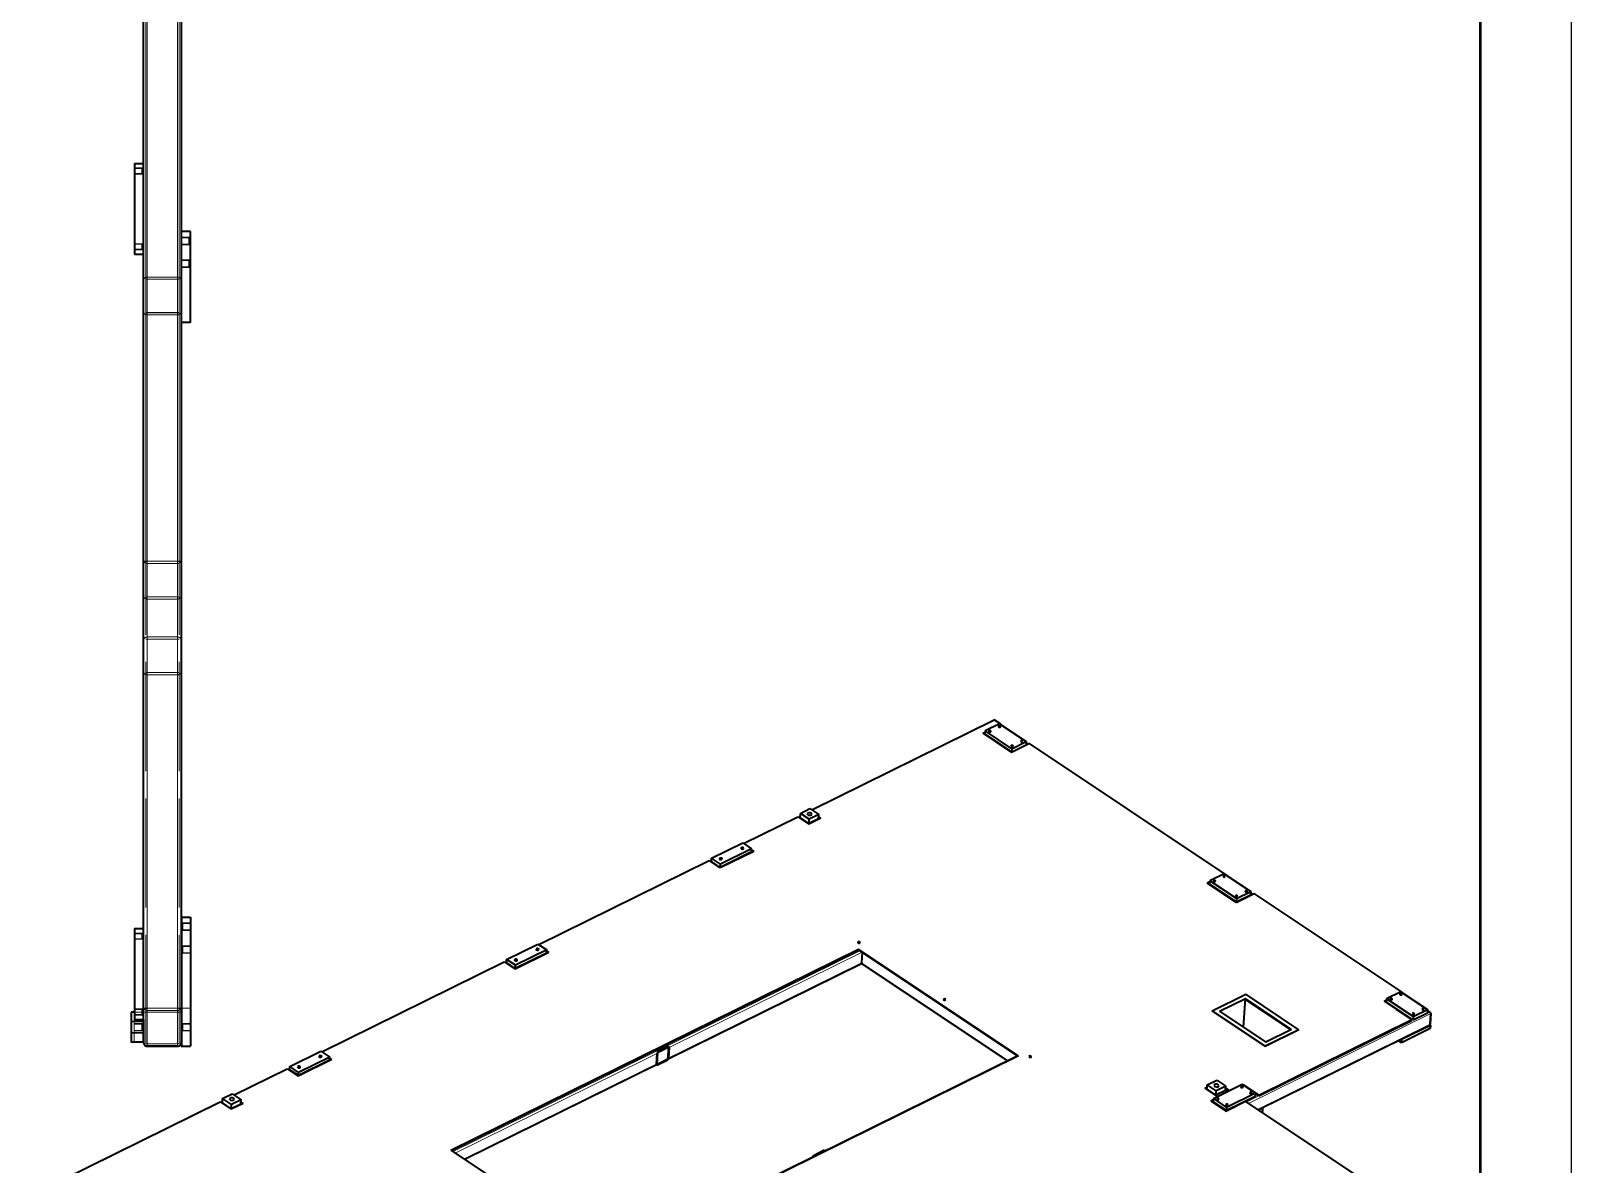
# Model space of a CAD drawing. Header units: millimetres. Extents: x -73083 to 81340, y -6859 to 6812.
# Drawn here: x -41332 to -39299, y -5448 to -3952 of the extents above; entities that cross this region are included whole.
import ezdxf

# ---------------------------------------------------------------- set-up
doc = ezdxf.new("R2010")
doc.units = ezdxf.units.MM
doc.linetypes.add('AM_ISO02W050', pattern=[7.5, 6, -1.5])
doc.linetypes.add('DASHED', pattern=[15, 12, -3])
doc.layers.add('A3', color=7, linetype='Continuous', plot=False)
doc.layers.add('AM_HID', color=1, linetype='AM_ISO02W050', lineweight=25)
doc.layers.add('AM_VIS', color=7, linetype='Continuous', lineweight=50)
doc.layers.add('word_dim', color=253, linetype='Continuous')

# ---------------------------------------------------------------- blocks, each defined once
blk = doc.blocks.new('A$C4DB71547')
at = {"color": 7, "lineweight": 35}
for p, q in [((667.1, -457.8), (989.8, -271.5)), ((1000.4, -278.1), (974.9, -292.8)), ((1002.5, -278.8), (989.8, -271.5)), ((1000.4, -278.1), (1051.3, -307.5)), ((970.7, -297.2), (1025.8, -329.1)), ((1025.8, -322.2), (974.9, -292.8)), ((1025.8, -328.1), (974.9, -298.7)), ((1025.8, -322.2), (1051.3, -307.5)), ((1057.7, -310.7), (1025.8, -329.1)), ((1431, -526.2), (1057.7, -310.7)), ((546.6, -527.3), (642.5, -472)), ((642.5, -472), (663.7, -484.2)), ((646.8, -465.6), (663.7, -455.8)), ((663.7, -475.4), (646.8, -465.6)), ((663.7, -483.2), (646.8, -473.4)), ((663.7, -455.8), (680.7, -465.6)), ((680.7, -465.6), (663.7, -475.4)), ((684.9, -472), (663.7, -484.2)), ((680.7, -473.4), (663.7, -483.2)), ((663.7, -483.3), (680.7, -473.5)), ((489.8, -558.2), (544.9, -526.4)), ((561.9, -536.2), (506.7, -568)), ((544.9, -526.4), (561.9, -536.2)), ((1428.9, -525.5), (1403.4, -540.2)), ((1428.9, -525.5), (1479.8, -554.9)), ((183.9, -736.8), (485.5, -562.6)), ((506.7, -574.9), (485.5, -562.6)), ((506.7, -568), (489.8, -558.2)), ((506.7, -573.9), (489.8, -564.1)), ((566.1, -540.6), (506.7, -574.9)), ((561.9, -542), (506.7, -573.9)), ((525.8, -562.9), (542.8, -553.1)), ((1454.3, -576.5), (1399.2, -544.6)), ((1454.3, -569.6), (1403.4, -540.2)), ((1454.3, -575.5), (1403.4, -546.1)), ((1454.3, -569.6), (1479.8, -554.9)), ((1454.3, -576.5), (1486.2, -558.1)), ((1454.3, -575.5), (1479.8, -560.8)), ((1768.3, -721), (1486.2, -558.1)), ((48, -1123.2), (769.2, -706.8)), ((49.3, -1124), (769.2, -708.3)), ((434.4, -930.2), (775.5, -733.3)), ((1074.7, -883.2), (769.2, -706.8)), ((1073.4, -883.9), (769.2, -708.3)), ((776, -732.8), (1054.4, -893.5)), ((776.1, -712.3), (776.1, -731.9)), ((1766.2, -720.2), (1740.7, -734.9)), ((1766.2, -720.2), (1817.1, -749.6)), ((127, -767.6), (182.2, -735.8)), ((199.2, -745.6), (144, -777.4)), ((203.4, -750), (144, -784.3)), ((199.2, -751.5), (144, -783.3)), ((182.2, -735.8), (199.2, -745.6)), ((1423.2, -777.7), (1482.6, -743.4)), ((1436.7, -777.7), (1482.6, -751.2)), ((1570.4, -802.4), (1482.1, -751.5)), ((1584, -801.9), (1482.6, -743.4)), ((1482.6, -804.1), (1482.6, -751.2)), ((1570.8, -802.2), (1482.6, -751.2)), ((1569.1, -803.2), (1482.6, -753.2)), ((1736.5, -739.4), (1759.8, -752.8)), ((1791.6, -764.3), (1740.7, -734.9)), ((1791.6, -770.2), (1740.7, -740.8)), ((1759.8, -752.8), (1789.5, -770)), ((1791.6, -764.3), (1817.1, -749.6)), ((1791.6, -770.2), (1817.1, -755.5)), ((1823.4, -776.3), (1823.4, -756.7)), ((1823.4, -756.7), (1823.4, -776.3)), ((-200.1, -958.5), (122.8, -772.1)), ((122.8, -772.1), (144, -784.3)), ((144, -777.4), (127, -767.6)), ((144, -783.3), (127, -773.5)), ((1423.2, -777.7), (1524.6, -836.2)), ((1423.2, -778.2), (1524.6, -836.7)), ((1436.7, -777.7), (1525, -828.6)), ((1518.6, -926.4), (1789.5, -770)), ((1518.6, -927.8), (1789.5, -771.4)), ((1518.6, -953.3), (1822.2, -778.1)), ((1824.1, -778.4), (1773.2, -807.8)), ((1824.1, -784.3), (1773.2, -813.7)), ((1584, -801.9), (1524.6, -836.2)), ((1584, -802.4), (1524.6, -836.7)), ((1570.8, -802.2), (1525, -828.6)), ((352.3, -1298.9), (1072.3, -883.2)), ((1074.7, -883.2), (353.5, -1299.6)), ((413.4, -941.3), (413.4, -921.7)), ((433.3, -909.2), (414.7, -920)), ((414.7, -941.6), (414.7, -920)), ((414.7, -941.6), (433.3, -930.8)), ((415.5, -918), (432.5, -908.2)), ((433.3, -909.2), (433.3, -930.8)), ((434.6, -909.5), (434.6, -929.1)), ((1418.9, -920.2), (1442.7, -934)), ((1423.2, -913.9), (1440.1, -904.1)), ((1440.1, -923.7), (1423.2, -913.9)), ((1440.1, -931.5), (1423.2, -921.7)), ((1435.9, -937.9), (1486.8, -908.5)), ((1440.1, -904.1), (1457.1, -913.9)), ((1457.1, -913.9), (1440.1, -923.7)), ((1457.1, -921.7), (1440.1, -931.5)), ((1512.2, -923.2), (1461.3, -952.6)), ((1512.2, -929.1), (1461.3, -958.5)), ((1512.2, -923.2), (1486.8, -908.5)), ((1518.6, -926.4), (1488.9, -909.2)), ((-256.9, -989.3), (-201.8, -957.5)), ((-201.8, -957.5), (-184.8, -967.3)), ((74, -1138.3), (413.4, -942.3)), ((415.5, -942.5), (432.5, -932.7)), ((1431.6, -942.3), (1461.3, -959.4)), ((1435.9, -937.9), (1461.3, -952.6)), ((1435.9, -943.8), (1461.3, -958.5)), ((1495.3, -939.8), (1461.3, -959.4)), ((1495.3, -939.8), (1763, -1094.4)), ((-184.8, -967.3), (-240, -999.1)), ((-180.6, -971.7), (-240, -1006)), ((-184.8, -973.1), (-240, -1005)), ((-203.9, -984.2), (-220.9, -994)), ((-355.3, -1048.1), (-261.2, -993.7)), ((-261.2, -993.7), (-240, -1006)), ((-240, -999.1), (-256.9, -989.3)), ((-240, -1005), (-256.9, -995.2)), ((-706, -1250.6), (-380, -1062.3)), ((-380, -1062.3), (-358.8, -1074.6)), ((-375.7, -1055.9), (-358.8, -1046.1)), ((-358.8, -1065.7), (-375.7, -1055.9)), ((-358.8, -1073.6), (-375.7, -1063.8)), ((-358.8, -1046.1), (-341.8, -1055.9)), ((-341.8, -1055.9), (-358.8, -1065.7)), ((-337.5, -1062.3), (-358.8, -1074.6)), ((-341.8, -1063.8), (-358.8, -1073.6)), ((-341.8, -1063.8), (-358.8, -1073.6)), ((729.5, -1079.7), (712.5, -1089.5)), ((48, -1123.2), (353.5, -1299.6))]:
    blk.add_line(p, q, dxfattribs=at)
at = {"color": 7, "lineweight": 35, "ltscale": 0.020807}
for p, q in [((1002.1, -279.1), (1002.5, -278.8)), ((1002.5, -278.8), (1002.5, -279.3))]:
    blk.add_line(p, q, dxfattribs=at)
at = {"color": 7, "lineweight": 35, "ltscale": 0.203547}
blk.add_line((970.7, -297.2), (974.9, -294.8), dxfattribs=at)
at = {"color": 7, "lineweight": 35, "ltscale": 0.142311}
blk.add_line((972, -298), (974.9, -296.2), dxfattribs=at)
at = {"color": 7, "lineweight": 35, "ltscale": 0.244946}
for p, q in [((974.9, -292.8), (974.9, -298.7)), ((1051.3, -307.5), (1051.3, -313.4)), ((561.9, -542), (561.9, -536.2)), ((489.8, -564.1), (489.8, -558.2)), ((1403.4, -540.2), (1403.4, -546.1)), ((1479.8, -554.9), (1479.8, -560.8)), ((1454.3, -569.6), (1454.3, -575.5)), ((1740.7, -734.9), (1740.7, -740.8)), ((127, -773.5), (127, -767.6)), ((144, -783.3), (144, -777.4)), ((1791.6, -764.3), (1791.6, -770.2)), ((1512.2, -923.2), (1512.2, -929.1)), ((1435.9, -937.9), (1435.9, -943.8)), ((1527.1, -949.9), (1527.1, -955.8)), ((-184.8, -973.1), (-184.8, -967.3)), ((-240, -1005), (-240, -999.1))]:
    blk.add_line(p, q, dxfattribs=at)
at = {"color": 7, "lineweight": 13, "ltscale": 0.040429}
blk.add_line((982.6, -304.1), (983.4, -303.6), dxfattribs=at)
at = {"color": 7, "lineweight": 35, "ltscale": 0.04043}
for p, q in [((989.8, -307.3), (989.8, -308.2)), ((989.8, -308.2), (989.8, -307.3))]:
    blk.add_line(p, q, dxfattribs=at)
at = {"color": 7, "lineweight": 35, "ltscale": 0.185565}
blk.add_line((1055.1, -312.1), (1051.3, -309.9), dxfattribs=at)
at = {"color": 7, "lineweight": 35, "ltscale": 0.244952}
for p, q in [((1025.8, -322.2), (1025.8, -328.1)), ((506.7, -573.9), (506.7, -568)), ((199.2, -751.5), (199.2, -745.6)), ((1817.1, -749.6), (1817.1, -755.5)), ((1824.1, -778.4), (1824.1, -784.3)), ((1773.2, -807.8), (1773.2, -813.7)), ((1461.3, -952.6), (1461.3, -958.5)), ((-256.9, -995.2), (-256.9, -989.3))]:
    blk.add_line(p, q, dxfattribs=at)
at = {"color": 7, "lineweight": 13, "ltscale": 0.041004}
blk.add_line((1033, -324.9), (1032.2, -324.4), dxfattribs=at)
at = {"color": 7, "lineweight": 13, "ltscale": 0.143293}
blk.add_line((1054.3, -312.7), (1051.3, -310.9), dxfattribs=at)
at = {"color": 7, "lineweight": 35, "ltscale": 0.083353}
blk.add_line((645, -473.4), (646.8, -472.4), dxfattribs=at)
at = {"color": 7, "lineweight": 13, "ltscale": 0.04121}
blk.add_line((645.9, -473.9), (646.8, -473.5), dxfattribs=at)
at = {"color": 7, "lineweight": 35, "ltscale": 0.326599}
for p, q in [((646.8, -473.4), (646.8, -465.6)), ((663.7, -483.2), (663.7, -475.4)), ((680.7, -473.4), (680.7, -465.6)), ((1423.2, -921.7), (1423.2, -913.9)), ((1440.1, -931.5), (1440.1, -923.7)), ((1457.1, -921.7), (1457.1, -913.9)), ((-375.7, -1063.8), (-375.7, -1055.9)), ((-358.8, -1073.6), (-358.8, -1065.7)), ((-341.8, -1063.8), (-341.8, -1055.9))]:
    blk.add_line(p, q, dxfattribs=at)
at = {"color": 7, "lineweight": 13}
for p, q in [((662.9, -483.7), (682.8, -472.2)), ((505.9, -574.4), (564, -540.8)), ((51.9, -1125.5), (771.9, -709.8)), ((56.2, -1128), (776.1, -712.3)), ((73.1, -1137.8), (776.1, -731.9)), ((776.2, -731.9), (1055.3, -893)), ((143.2, -783.8), (201.3, -750.2)), ((1500.8, -943), (1823.4, -756.7)), ((1789.5, -771.4), (1819.2, -754.3)), ((1517.8, -952.8), (1823.4, -776.3)), ((353.2, -1299.4), (1073.1, -883.7)), ((1421, -920.5), (1443.5, -933.5)), ((1496.6, -940.6), (1518.6, -927.8)), ((-240.8, -1005.5), (-182.7, -971.9)), ((-359.6, -1074.1), (-339.7, -1062.6))]:
    blk.add_line(p, q, dxfattribs=at)
at = {"color": 7, "lineweight": 35, "ltscale": 0.204132}
for p, q in [((684.9, -472), (680.7, -469.5)), ((203.4, -750), (199.2, -747.6))]:
    blk.add_line(p, q, dxfattribs=at)
at = {"color": 7, "lineweight": 35, "ltscale": 0.142893}
blk.add_line((683.7, -472.7), (680.7, -471), dxfattribs=at)
at = {"color": 7, "lineweight": 13, "ltscale": 0.041103}
for p, q in [((680.7, -473.5), (681.5, -473.9)), ((663.7, -483.3), (664.6, -483.7))]:
    blk.add_line(p, q, dxfattribs=at)
at = {"color": 7, "lineweight": 35, "ltscale": 0.020612}
for q in [(1430.6, -526.5), (1431, -526.7)]:
    blk.add_line((1431, -526.2), q, dxfattribs=at)
at = {"color": 7, "lineweight": 35, "ltscale": 0.083375}
blk.add_line((488, -564.1), (489.8, -563.1), dxfattribs=at)
at = {"color": 7, "lineweight": 13, "ltscale": 0.041244}
for p, q in [((488.9, -564.6), (489.8, -564.1)), ((126.2, -774), (127, -773.5)), ((-257.8, -995.7), (-256.9, -995.2))]:
    blk.add_line(p, q, dxfattribs=at)
at = {"color": 7, "lineweight": 13, "ltscale": 0.041169}
blk.add_line((525.8, -562.9), (526.7, -563.4), dxfattribs=at)
at = {"color": 7, "lineweight": 13, "ltscale": 0.041171}
blk.add_line((542.8, -553.1), (543.7, -553.6), dxfattribs=at)
at = {"color": 7, "lineweight": 35, "ltscale": 0.204131}
blk.add_line((561.9, -538.1), (566.1, -540.6), dxfattribs=at)
at = {"color": 7, "lineweight": 35, "ltscale": 0.142902}
blk.add_line((561.9, -539.6), (564.9, -541.3), dxfattribs=at)
at = {"color": 7, "lineweight": 35, "ltscale": 0.203714}
blk.add_line((1403.4, -542.2), (1399.2, -544.6), dxfattribs=at)
at = {"color": 7, "lineweight": 35, "ltscale": 0.142475}
blk.add_line((1403.4, -543.6), (1400.5, -545.4), dxfattribs=at)
at = {"color": 7, "lineweight": 35, "ltscale": 0.185483}
blk.add_line((1483.6, -559.5), (1479.8, -557.3), dxfattribs=at)
at = {"color": 7, "lineweight": 13, "ltscale": 0.143211}
blk.add_line((1482.8, -560), (1479.8, -558.3), dxfattribs=at)
at = {"color": 7, "lineweight": 13, "ltscale": 0.041039}
blk.add_line((1461.6, -572.3), (1460.7, -571.8), dxfattribs=at)
at = {"color": 7, "lineweight": 13, "ltscale": 0.041042}
blk.add_line((1465.8, -569.8), (1464.9, -569.4), dxfattribs=at)
at = {"color": 7, "lineweight": 35, "ltscale": 0.061237}
for p, q in [((769.2, -706.8), (769.2, -708.3)), ((1789.5, -771.4), (1789.5, -770)), ((1518.6, -926.4), (1518.6, -927.8))]:
    blk.add_line(p, q, dxfattribs=at)
at = {"color": 7, "lineweight": 35, "ltscale": 0.020446}
blk.add_line((1767.9, -721.2), (1768.3, -721), dxfattribs=at)
at = {"color": 7, "lineweight": 35, "ltscale": 0.020447}
blk.add_line((1768.3, -721), (1768.3, -721.5), dxfattribs=at)
at = {"color": 7, "lineweight": 35, "ltscale": 0.142899}
for p, q in [((202.1, -750.7), (199.2, -749)), ((-181.8, -972.4), (-184.8, -970.7))]:
    blk.add_line(p, q, dxfattribs=at)
at = {"color": 7, "lineweight": 35, "ltscale": 0.203799}
blk.add_line((1736.5, -739.4), (1740.7, -736.9), dxfattribs=at)
at = {"color": 7, "lineweight": 35, "ltscale": 0.142563}
blk.add_line((1737.8, -740.1), (1740.7, -738.4), dxfattribs=at)
at = {"color": 7, "lineweight": 35, "ltscale": 0.040815}
blk.add_line((1772.9, -760.4), (1773.8, -759.9), dxfattribs=at)
at = {"color": 7, "lineweight": 13, "ltscale": 0.04082}
for p, q in [((1773.8, -760.9), (1774.7, -760.4)), ((1445.6, -950.4), (1446.5, -949.9))]:
    blk.add_line(p, q, dxfattribs=at)
at = {"color": 7, "lineweight": 35, "ltscale": 0.246388}
blk.add_line((1822.2, -755), (1817.1, -752), dxfattribs=at)
at = {"color": 7, "lineweight": 13, "ltscale": 0.102051}
blk.add_line((1819.2, -754.3), (1817.1, -753.1), dxfattribs=at)
at = {"color": 7, "lineweight": 35, "ltscale": 0.088379}
blk.add_line((1817.1, -754.3), (1819.2, -754.3), dxfattribs=at)
at = {"color": 7, "lineweight": 35, "ltscale": 0.088336}
blk.add_line((1817.1, -754.3), (1819.2, -754.3), dxfattribs=at)
at = {"color": 7, "lineweight": 35, "ltscale": 0.083279}
blk.add_line((125.3, -773.5), (127, -772.5), dxfattribs=at)
at = {"color": 7, "lineweight": 35, "ltscale": 0.020416}
for p, q in [((1423.2, -777.7), (1423.2, -778.2)), ((1524.6, -836.2), (1524.6, -836.7))]:
    blk.add_line(p, q, dxfattribs=at)
at = {"color": 7, "lineweight": 35, "ltscale": 0.063612}
blk.add_line((1822.8, -777.7), (1824.1, -778.4), dxfattribs=at)
at = {"color": 7, "lineweight": 35, "ltscale": 0.02041}
blk.add_line((1584, -801.9), (1584, -802.4), dxfattribs=at)
at = {"color": 7, "lineweight": 35, "ltscale": 0.305166}
blk.add_line((1773.2, -813.7), (1766.8, -810), dxfattribs=at)
at = {"color": 7, "lineweight": 35, "ltscale": 0.060213}
blk.add_line((1773.2, -807.8), (1771.9, -807.1), dxfattribs=at)
at = {"color": 7, "lineweight": 13, "ltscale": 0.230088}
blk.add_line((410.7, -915.3), (415.5, -918), dxfattribs=at)
at = {"color": 7, "lineweight": 13, "ltscale": 0.230084}
blk.add_line((427.7, -905.5), (432.5, -908.2), dxfattribs=at)
at = {"color": 7, "lineweight": 35, "ltscale": 0.203856}
blk.add_line((1418.9, -920.2), (1423.2, -917.8), dxfattribs=at)
at = {"color": 7, "lineweight": 35, "ltscale": 0.142617}
blk.add_line((1420.2, -921), (1423.2, -919.3), dxfattribs=at)
at = {"color": 7, "lineweight": 35, "ltscale": 0.326604}
blk.add_line((1463.9, -921.7), (1457.1, -917.8), dxfattribs=at)
at = {"color": 7, "lineweight": 35, "ltscale": 0.265368}
blk.add_line((1462.6, -922.4), (1457.1, -919.3), dxfattribs=at)
at = {"color": 7, "lineweight": 35, "ltscale": 0.205429}
blk.add_line((1457.1, -920.7), (1461.4, -923.2), dxfattribs=at)
at = {"color": 7, "lineweight": 13, "ltscale": 0.163695}
blk.add_line((1457.1, -921.7), (1460.5, -923.7), dxfattribs=at)
at = {"color": 7, "lineweight": 35, "ltscale": 0.020424}
blk.add_line((1488.5, -909.5), (1488.9, -909.2), dxfattribs=at)
at = {"color": 7, "lineweight": 35, "ltscale": 0.020422}
blk.add_line((1488.9, -909.2), (1488.9, -909.7), dxfattribs=at)
at = {"color": 7, "lineweight": 35, "ltscale": 0.306457}
blk.add_line((1518.6, -927.8), (1512.2, -924.2), dxfattribs=at)
at = {"color": 7, "lineweight": 35, "ltscale": 0.029939}
blk.add_line((413.4, -942.3), (414, -942.7), dxfattribs=at)
at = {"color": 7, "lineweight": 35, "ltscale": 0.203859}
blk.add_line((1431.6, -942.3), (1435.9, -939.8), dxfattribs=at)
at = {"color": 7, "lineweight": 35, "ltscale": 0.14262}
blk.add_line((1432.9, -943), (1435.9, -941.3), dxfattribs=at)
at = {"color": 7, "lineweight": 35, "ltscale": 0.04082}
blk.add_line((1444.8, -949.9), (1445.6, -949.4), dxfattribs=at)
at = {"color": 7, "lineweight": 35, "ltscale": 0.041083}
blk.add_line((1471.9, -952.3), (1472.8, -952.8), dxfattribs=at)
at = {"color": 7, "lineweight": 13, "ltscale": 0.041083}
blk.add_line((1474.1, -951.1), (1474.9, -951.6), dxfattribs=at)
at = {"color": 7, "lineweight": 13, "ltscale": 0.041088}
for p, q in [((1491, -941.3), (1491.9, -941.8)), ((-341.8, -1063.8), (-340.9, -1064.3))]:
    blk.add_line(p, q, dxfattribs=at)
at = {"color": 7, "lineweight": 35, "ltscale": 0.041088}
for p, q in [((1491.9, -940.8), (1492.8, -941.3)), ((1493.2, -940.1), (1494, -940.6))]:
    blk.add_line(p, q, dxfattribs=at)
at = {"color": 7, "lineweight": 35, "ltscale": 0.34734}
blk.add_line((1527.1, -949.9), (1519.9, -954.1), dxfattribs=at)
at = {"color": 7, "lineweight": 35, "ltscale": 0.10239}
blk.add_line((1527.1, -955.8), (1525, -957), dxfattribs=at)
at = {"color": 7, "lineweight": 35, "ltscale": 0.060279}
blk.add_line((1525.9, -949.2), (1527.1, -949.9), dxfattribs=at)
at = {"color": 7, "lineweight": 13, "ltscale": 0.041162}
blk.add_line((-203.9, -984.2), (-203.1, -984.7), dxfattribs=at)
at = {"color": 7, "lineweight": 35, "ltscale": 0.204135}
blk.add_line((-180.6, -971.7), (-184.8, -969.2), dxfattribs=at)
at = {"color": 7, "lineweight": 35, "ltscale": 0.083183}
blk.add_line((-258.7, -995.2), (-256.9, -994.2), dxfattribs=at)
at = {"color": 7, "lineweight": 13, "ltscale": 0.041154}
blk.add_line((-220.9, -994), (-220, -994.5), dxfattribs=at)
at = {"color": 7, "lineweight": 35, "ltscale": 0.083093}
blk.add_line((-377.4, -1063.8), (-375.7, -1062.8), dxfattribs=at)
at = {"color": 7, "lineweight": 13, "ltscale": 0.041213}
blk.add_line((-376.6, -1064.3), (-375.7, -1063.8), dxfattribs=at)
at = {"color": 7, "lineweight": 35, "ltscale": 0.204123}
blk.add_line((-337.5, -1062.3), (-341.8, -1059.9), dxfattribs=at)
at = {"color": 7, "lineweight": 35, "ltscale": 0.142885}
blk.add_line((-338.8, -1063), (-341.8, -1061.3), dxfattribs=at)
at = {"color": 7, "lineweight": 13, "ltscale": 0.04109}
blk.add_line((-358.8, -1073.6), (-357.9, -1074.1), dxfattribs=at)
at = {"color": 7, "lineweight": 13, "ltscale": 0.116924}
blk.add_line((712.5, -1089.5), (714.9, -1090.9), dxfattribs=at)
at = {"color": 7, "lineweight": 13, "ltscale": 0.116925}
blk.add_line((729.5, -1079.7), (731.9, -1081.1), dxfattribs=at)
at = {"color": 7, "lineweight": 35, "ltscale": 0.029843}
blk.add_line((731, -1079.6), (731.6, -1079.9), dxfattribs=at)
at = {"color": 7, "lineweight": 35}
for centre, major_axis, ratio, start_param, end_param in [((1000.4, -283), (1.99, 0), 0.57735, 1.856197, 3.141611), ((1000.4, -283), (1.99, 0), 0.57735, 0.000018, 1.856197), ((983.4, -292.8), (1.99, 0), 0.57735, 1.856197, 3.141611), ((983.4, -292.8), (1.99, 0), 0.57735, 3.141611, 6.283204), ((983.4, -292.8), (1.99, 0), 0.57735, 0.000018, 1.856197), ((1000.4, -283), (1.99, 0), 0.57735, 3.141611, 6.283204), ((1042.8, -307.5), (1.99, 0), 0.57735, 1.856197, 3.141611), ((1042.8, -307.5), (1.99, 0), 0.57735, 3.141611, 6.283204), ((1042.8, -307.5), (1.99, 0), 0.57735, 0.000018, 1.856197), ((1025.8, -317.3), (1.99, 0), 0.57735, 1.856197, 3.141611), ((1025.8, -317.3), (1.99, 0), 0.57735, 3.141611, 6.283204), ((1025.8, -317.3), (1.99, 0), 0.57735, 0.000018, 1.856197), ((663.7, -465.6), (-4.15, 0), 0.57735, 4.997786, 6.283204), ((663.7, -465.6), (-4.15, 0), 0.57735, 0.000018, 3.141611), ((663.7, -465.6), (-4.15, 0), 0.57735, 3.141611, 4.997786), ((544.9, -536.2), (-2.51, 0), 0.57735, 4.997786, 6.283204), ((544.9, -536.2), (-2.51, 0), 0.57735, 0.000018, 3.141611), ((544.9, -536.2), (-2.51, 0), 0.57735, 3.141611, 4.997786), ((1428.9, -530.4), (1.99, 0), 0.57735, 1.856197, 3.141611), ((1428.9, -530.4), (1.99, 0), 0.57735, 3.141611, 6.283204), ((1428.9, -530.4), (1.99, 0), 0.57735, 0.000018, 1.856197), ((506.7, -558.2), (-2.51, 0), 0.57735, 4.997786, 6.283204), ((506.7, -558.2), (-2.51, 0), 0.57735, 0.000018, 3.141611), ((506.7, -558.2), (-2.51, 0), 0.57735, 3.141611, 4.997786), ((1411.9, -540.2), (1.99, 0), 0.57735, 1.856197, 3.141611), ((1411.9, -540.2), (1.99, 0), 0.57735, 3.141611, 6.283204), ((1411.9, -540.2), (1.99, 0), 0.57735, 0.000018, 1.856197), ((1454.3, -564.7), (1.99, 0), 0.57735, 1.856197, 3.141611), ((1454.3, -564.7), (1.99, 0), 0.57735, 0.000018, 1.856197), ((1471.3, -554.9), (1.99, 0), 0.57735, 1.856197, 3.141611), ((1471.3, -554.9), (1.99, 0), 0.57735, 3.141611, 6.283204), ((1471.3, -554.9), (1.99, 0), 0.57735, 0.000018, 1.856197), ((1454.3, -564.7), (1.99, 0), 0.57735, 3.141611, 6.283204), ((769.2, -694.6), (2.1, 0), 0.57735, 0.285396, 3.141564), ((769.2, -694.6), (2.1, 0), 0.57735, 3.141564, 6.283157), ((769.2, -696), (-2.1, 0), 0.57735, 3.792627, 5.632435), ((769.2, -696), (-1.48, 0), 0.57735, 3.74299, 5.682316), ((769.2, -694.6), (2.1, 0), 0.57735, 6.283157, 6.568582), ((774, -730.7), (-1.5, 2.6), 0.577351, 3.141592, 3.92699), ((1749.2, -734.9), (1.99, 0), 0.57735, 1.856197, 3.141611), ((1749.2, -734.9), (1.99, 0), 0.57735, 0.000018, 1.856197), ((1766.2, -725.1), (1.99, 0), 0.57735, 1.856197, 3.141611), ((1766.2, -725.1), (1.99, 0), 0.57735, 3.141611, 6.283204), ((1766.2, -725.1), (1.99, 0), 0.57735, 0.000018, 1.856197), ((182.2, -745.6), (-2.51, 0), 0.57735, 4.997786, 6.283204), ((182.2, -745.6), (-2.51, 0), 0.57735, 0.000018, 3.141611), ((182.2, -745.6), (-2.51, 0), 0.57735, 3.141611, 4.997786), ((1749.2, -734.9), (1.99, 0), 0.57735, 3.141611, 6.283204), ((1791.6, -759.4), (1.99, 0), 0.57735, 1.856197, 3.141611), ((1791.6, -759.4), (1.99, 0), 0.57735, 3.141611, 6.283204), ((1791.6, -759.4), (1.99, 0), 0.57735, 0.000018, 1.856197), ((1808.6, -749.6), (1.99, 0), 0.57735, 1.856197, 3.141611), ((1808.6, -749.6), (1.99, 0), 0.57735, 3.141611, 6.283204), ((1808.6, -749.6), (1.99, 0), 0.57735, 0.000018, 1.856197), ((1819.2, -756.7), (4.24, 0), 0.577363, 0.785403, 1.570746), ((1819.2, -756.7), (4.24, 0), 0.57735, 6.283185, 7.853981), ((1819.2, -756.7), (4.24, 0), 0.577343, 6.283172, 7.068576), ((144, -767.6), (-2.51, 0), 0.57735, 4.997786, 6.283204), ((144, -767.6), (-2.51, 0), 0.57735, 0.000018, 3.141611), ((144, -767.6), (-2.51, 0), 0.57735, 3.141611, 4.997786), ((932.6, -788.9), (2.1, 0), 0.57735, 0.285396, 3.141564), ((932.6, -788.9), (2.1, 0), 0.57735, 3.141564, 6.283157), ((932.6, -790.4), (-2.1, 0), 0.57735, 3.792627, 5.632435), ((932.6, -790.4), (-1.48, 0), 0.57735, 4.997785, 5.682314), ((932.6, -790.4), (-1.48, 0), 0.57735, 3.742994, 4.997785), ((932.6, -788.9), (2.1, 0), 0.57735, 6.283157, 6.568582), ((1819.2, -776.3), (4.24, 0), 0.577369, 5.497555, 6.283175), ((1819.2, -776.3), (4.24, 0), 0.577343, 5.497797, 6.283197), ((1095.9, -883.2), (2.1, 0), 0.57735, 0.285396, 3.141564), ((1095.9, -883.2), (2.1, 0), 0.57735, 3.141564, 6.283157), ((1095.9, -884.7), (-2.1, 0), 0.57735, 3.792627, 5.632435), ((1095.9, -884.7), (-1.48, 0), 0.57735, 4.997785, 5.682312), ((1095.9, -884.7), (-1.48, 0), 0.57735, 3.742997, 4.997785), ((1095.9, -883.2), (2.1, 0), 0.57735, 6.283157, 6.568582), ((415.5, -920.5), (-1.5, -2.6), 0.577354, 3.926994, 5.49778), ((432.5, -910.7), (-1.5, -2.6), 0.577294, 3.141555, 3.926863), ((432.5, -930.3), (-1.5, -2.6), 0.577354, 0.785403, 2.356189), ((432.5, -910.7), (-1.5, -2.6), 0.577433, 2.355963, 3.14152), ((1440.1, -913.9), (-4.15, 0), 0.57735, 4.997791, 6.283204), ((1440.1, -913.9), (-4.15, 0), 0.57735, 0.000018, 3.141611), ((1440.1, -913.9), (-4.15, 0), 0.57735, 3.141611, 4.997791), ((1486.8, -913.4), (1.99, 0), 0.57735, 0.285401, 3.141564), ((1486.8, -913.4), (1.99, 0), 0.57735, 3.141564, 6.283157), ((1486.8, -913.4), (1.99, 0), 0.57735, 6.283157, 6.568586), ((1503.8, -923.2), (1.99, 0), 0.57735, 0.285401, 3.141564), ((1503.8, -923.2), (1.99, 0), 0.57735, 3.141564, 6.283157), ((1503.8, -923.2), (1.99, 0), 0.57735, 6.283157, 6.568586), ((415.5, -940.1), (-1.5, -2.6), 0.577294, 5.497912, 6.28322), ((415.5, -940.1), (-1.5, -2.6), 0.577433, 0.000071, 0.785628), ((1444.4, -937.9), (1.99, 0), 0.57735, 0.285401, 3.141564), ((1444.4, -937.9), (1.99, 0), 0.57735, 3.141564, 6.283157), ((1444.4, -937.9), (1.99, 0), 0.57735, 6.283157, 6.568586), ((1461.3, -947.7), (1.99, 0), 0.57735, 0.285401, 3.141564), ((1461.3, -947.7), (1.99, 0), 0.57735, 3.141564, 6.283157), ((1461.3, -947.7), (1.99, 0), 0.57735, 6.283157, 6.568586), ((-240, -989.3), (-2.51, 0), 0.57735, 4.997786, 6.283204), ((-240, -989.3), (-2.51, 0), 0.57735, 3.141611, 4.997786), ((-201.8, -967.3), (-2.51, 0), 0.57735, 4.997786, 6.283204), ((-201.8, -967.3), (-2.51, 0), 0.57735, 0.000018, 3.141611), ((-201.8, -967.3), (-2.51, 0), 0.57735, 3.141611, 4.997786), ((-240, -989.3), (-2.51, 0), 0.57735, 0.000018, 3.141611), ((-358.8, -1055.9), (-4.15, 0), 0.57735, 4.997792, 6.283204), ((-358.8, -1055.9), (-4.15, 0), 0.57735, 0.000018, 3.141611), ((-358.8, -1055.9), (-4.15, 0), 0.57735, 3.141611, 4.997792), ((712.5, -1092), (-1.5, -2.6), 0.577352, 3.926995, 5.070154), ((729.5, -1082.2), (-1.5, -2.6), 0.577294, 3.141555, 3.926863)]:
    blk.add_ellipse(centre, major_axis=major_axis, ratio=ratio, start_param=start_param, end_param=end_param, dxfattribs=at)

msp = doc.modelspace()

# ---------------------------------------------------------------- linework, layer by layer
at = {"layer": 'A3', "linetype": 'Continuous'}
msp.add_lwpolyline([(-46427.25835, -1810.23226), (-39299.25835, -1810.23226), (-39299.25835, -6850.23226), (-46427.25835, -6850.23226)], close=True, dxfattribs=at)
at = {"layer": 'AM_HID', "linetype": 'DASHED', "lineweight": 13, "ltscale": 12}
for p, q in [((-41177.99424, -5247.16293), (-41177.99424, -2627.16305)), ((-41137.99424, -5247.16293), (-41137.99424, -2627.16305)), ((-41177.99424, -5247.16293), (-41177.994, -2677.1628)), ((-41177.99229, -5247.16195), (-41177.99205, -2677.16195)), ((-41177.99229, -5247.16219), (-41177.99229, -2677.16207)), ((-41177.98179, -5247.15707), (-41177.98179, -2677.15719)), ((-41177.98106, -5247.15707), (-41177.98106, -2677.15695)), ((-41177.98008, -5247.15609), (-41177.97984, -2677.15621)), ((-41137.99424, -5247.16293), (-41137.994, -2677.1628)), ((-41137.99229, -5247.16195), (-41137.99205, -2677.16195)), ((-41137.99229, -5247.16219), (-41137.99229, -2677.16207)), ((-41137.98179, -5247.15707), (-41137.98179, -2677.15719)), ((-41137.98106, -5247.15707), (-41137.98106, -2677.15695)), ((-41137.98008, -5247.15609), (-41137.97984, -2677.15621)), ((-41179.97593, -5289.14388), (-41179.97569, -3330.13949)), ((-41177.99864, -3327.16427), (-41177.99864, -5292.16879)), ((-41177.9796, -5247.15609), (-41177.9796, -3327.13998)), ((-41137.99864, -3327.16427), (-41137.99864, -5292.16879)), ((-41137.9796, -5247.15609), (-41137.9796, -3327.13998)), ((-41135.97593, -5289.14388), (-41135.97569, -3330.13949)), ((-41177.99839, -3377.16396), (-41177.99839, -5242.16854)), ((-41177.97618, -5242.14413), (-41177.97618, -3377.13955)), ((-41137.99839, -3377.16396), (-41137.99839, -5242.16854)), ((-41137.97618, -5242.14413), (-41137.97618, -3377.13955)), ((-41179.99229, -4652.15402), (-41179.99229, -3952.15426)), ((-41135.99229, -4652.15402), (-41135.99229, -3952.15426)), ((-41132.99229, -4652.15402), (-41132.99229, -3952.15426)), ((-41194.99351, -4133.16354), (-41184.99351, -4133.16354)), ((-41194.99351, -4133.84005), (-41182.99351, -4133.84005)), ((-41194.99351, -4140.48702), (-41182.99351, -4140.48702)), ((-41194.99351, -4141.16354), (-41184.99351, -4141.16354)), ((-41194.99327, -4133.16329), (-41184.99327, -4133.16329)), ((-41194.99327, -4133.83981), (-41182.99327, -4133.83981)), ((-41194.99327, -4140.48678), (-41182.99327, -4140.48678)), ((-41194.99327, -4141.16329), (-41184.99327, -4141.16329)), ((-41194.95958, -4133.12472), (-41184.95958, -4133.12472)), ((-41194.95958, -4133.80123), (-41182.95958, -4133.80111)), ((-41194.95958, -4140.44821), (-41182.95958, -4140.44821)), ((-41194.95958, -4141.12472), (-41184.95958, -4141.12472)), ((-41194.95909, -4133.1246), (-41184.95909, -4133.1246)), ((-41194.95909, -4133.80111), (-41182.95909, -4133.80111)), ((-41194.95909, -4140.44808), (-41182.95909, -4140.44808)), ((-41194.95909, -4141.1246), (-41184.95909, -4141.1246)), ((-41194.9564, -4127.16317), (-41182.99327, -4127.16317)), ((-41183.82188, -4133.84005), (-41184.99351, -4133.16354)), ((-41183.82188, -4140.48702), (-41184.99351, -4141.16354)), ((-41184.99327, -4140.67367), (-41184.99327, -4133.16329)), ((-41183.82139, -4133.83981), (-41184.99327, -4133.16329)), ((-41184.99327, -4141.16329), (-41184.99327, -4133.65292)), ((-41183.82139, -4140.48678), (-41184.99327, -4141.16329)), ((-41183.7877, -4133.80111), (-41184.95958, -4133.12472)), ((-41183.7877, -4140.44821), (-41184.95958, -4141.12472)), ((-41184.95909, -4140.63485), (-41184.95909, -4133.1246)), ((-41183.7877, -4133.80111), (-41184.95909, -4133.1246)), ((-41184.95909, -4141.1246), (-41184.95909, -4133.61422)), ((-41183.78746, -4140.44808), (-41184.95909, -4141.1246)), ((-41182.99327, -4127.16317), (-41182.99327, -4247.16317)), ((-41182.99229, -4247.12643), (-41182.99229, -4127.12643)), ((-41182.97569, -4127.12447), (-41182.95909, -4127.12447)), ((-41182.95909, -4127.12447), (-41182.9586, -4247.12447)), ((-41132.97911, -4217.14315), (-41132.99571, -4217.14315)), ((-41132.99571, -4224.64327), (-41122.99571, -4224.64327)), ((-41132.99571, -4225.45529), (-41120.99571, -4225.45529)), ((-41120.96641, -4225.45907), (-41132.96641, -4225.45895)), ((-41122.99571, -4234.03121), (-41122.99571, -4224.64327)), ((-41121.58946, -4225.45529), (-41122.99571, -4224.64327)), ((-41122.99571, -4234.64327), (-41122.99571, -4225.25533)), ((-41120.99571, -4217.14315), (-41120.99571, -4337.14315)), ((-41194.99351, -4233.16354), (-41184.99351, -4233.16354)), ((-41194.99351, -4233.84005), (-41182.99351, -4233.84005)), ((-41194.99351, -4240.48702), (-41182.99351, -4240.48702)), ((-41194.99351, -4241.16354), (-41184.99351, -4241.16354)), ((-41194.99327, -4233.16329), (-41184.99327, -4233.16329)), ((-41194.99327, -4233.83981), (-41182.99327, -4233.83981)), ((-41194.99327, -4240.48678), (-41182.99327, -4240.48678)), ((-41194.99327, -4241.16329), (-41184.99327, -4241.16329)), ((-41194.95884, -4233.12472), (-41184.95884, -4233.12472)), ((-41194.95884, -4233.80123), (-41182.95884, -4233.80111)), ((-41194.95884, -4240.44821), (-41182.95884, -4240.44821)), ((-41194.95884, -4241.12472), (-41184.95884, -4241.12472)), ((-41194.9586, -4233.1246), (-41184.9586, -4233.1246)), ((-41194.9586, -4233.80111), (-41182.9586, -4233.80111)), ((-41194.9586, -4240.44808), (-41182.9586, -4240.44808)), ((-41194.9586, -4241.1246), (-41184.9586, -4241.1246)), ((-41183.82188, -4233.84005), (-41184.99351, -4233.16354)), ((-41183.82188, -4240.48702), (-41184.99351, -4241.16354)), ((-41184.99327, -4240.67367), (-41184.99327, -4233.16329)), ((-41183.82139, -4233.83981), (-41184.99327, -4233.16329)), ((-41184.99327, -4241.16329), (-41184.99327, -4233.65292)), ((-41183.82139, -4240.48678), (-41184.99327, -4241.16329)), ((-41183.78721, -4233.80111), (-41184.95884, -4233.12472)), ((-41183.78721, -4240.44821), (-41184.95884, -4241.12472)), ((-41184.9586, -4240.63485), (-41184.9586, -4233.1246)), ((-41183.78672, -4233.80111), (-41184.9586, -4233.1246)), ((-41184.9586, -4241.1246), (-41184.9586, -4233.61422)), ((-41183.78672, -4240.44808), (-41184.9586, -4241.1246)), ((-41182.97569, -4247.12447), (-41182.9586, -4247.12447)), ((-41132.99571, -4233.83126), (-41120.99571, -4233.83126)), ((-41132.99571, -4234.64327), (-41122.99571, -4234.64327)), ((-41120.96641, -4233.83505), (-41132.96641, -4233.83505)), ((-41121.58946, -4233.83126), (-41122.99571, -4234.64327)), ((-41132.99571, -4254.64327), (-41122.99571, -4254.64327)), ((-41132.99571, -4255.45529), (-41120.99571, -4255.45529)), ((-41132.99571, -4263.83126), (-41120.99571, -4263.83126)), ((-41132.99571, -4264.64327), (-41122.99571, -4264.64327)), ((-41120.96641, -4255.45907), (-41132.96641, -4255.45895)), ((-41120.96641, -4263.83505), (-41132.96641, -4263.83505)), ((-41122.99571, -4264.03121), (-41122.99571, -4254.64327)), ((-41121.58946, -4255.45529), (-41122.99571, -4254.64327)), ((-41122.99571, -4264.64327), (-41122.99571, -4255.25533)), ((-41121.58946, -4263.83126), (-41122.99571, -4264.64327)), ((-41179.99278, -4280.15548), (-41135.99278, -4280.15548)), ((-41135.97642, -4280.13656), (-41179.97642, -4280.13656)), ((-41177.99278, -4277.15548), (-41137.99278, -4277.15548)), ((-41137.97642, -4277.13656), (-41177.97642, -4277.13656)), ((-41135.99278, -4324.15548), (-41179.99278, -4324.15548)), ((-41179.97642, -4324.13656), (-41135.97642, -4324.13656)), ((-41137.99278, -4327.15548), (-41177.99278, -4327.15548)), ((-41177.97642, -4327.13656), (-41137.97642, -4327.13656)), ((-41132.97911, -4337.14315), (-41132.99571, -4337.14315)), ((-41182.98131, -4652.15353), (-41177.98521, -4652.15341)), ((-41177.98546, -5242.15292), (-41177.98546, -4652.15377)), ((-41177.98521, -5242.15267), (-41177.98521, -4652.15341)), ((-41137.98521, -4652.15341), (-41177.98521, -4652.15341)), ((-41177.98228, -4652.14889), (-41137.98228, -4652.14889)), ((-41137.98546, -5242.15292), (-41137.98546, -4652.15377)), ((-41137.98521, -5242.15267), (-41137.98521, -4652.15341)), ((-41137.98521, -4652.15341), (-41132.98521, -4652.15353)), ((-41179.98228, -4655.14889), (-41135.98228, -4655.14889)), ((-41135.98228, -4699.14889), (-41179.98228, -4699.14889)), ((-41137.98228, -4702.14889), (-41177.98228, -4702.14889)), ((-41179.99302, -4755.15756), (-41135.99302, -4755.15756)), ((-41177.99302, -4752.15756), (-41137.99302, -4752.15756)), ((-41135.99302, -4799.15756), (-41179.99302, -4799.15756)), ((-41137.99302, -4802.15756), (-41177.99302, -4802.15756)), ((-41194.95006, -5137.16781), (-41182.98765, -5137.16781)), ((-41182.98765, -5137.16781), (-41182.98765, -5247.14486)), ((-41182.97593, -5137.1246), (-41182.95298, -5137.1246)), ((-41182.95298, -5137.1246), (-41182.95225, -5257.1246)), ((-41132.99571, -5242.14364), (-41132.99571, -5122.14364)), ((-41132.99571, -5122.14364), (-41132.96397, -5122.14364)), ((-41120.99571, -5130.4559), (-41132.99571, -5130.4559)), ((-41120.99571, -5138.83187), (-41132.99571, -5138.83187)), ((-41132.9669, -5130.45956), (-41120.9669, -5130.45956)), ((-41132.9669, -5138.83553), (-41120.9669, -5138.83553)), ((-41132.4022, -5130.4559), (-41130.99571, -5129.64388)), ((-41132.4022, -5138.83187), (-41130.99571, -5139.64388)), ((-41130.99571, -5129.64388), (-41130.99571, -5137.0411)), ((-41120.99571, -5129.64388), (-41130.99571, -5129.64388)), ((-41130.99571, -5132.24667), (-41130.99571, -5139.64388)), ((-41120.99571, -5139.64388), (-41130.99571, -5139.64388)), ((-41120.99571, -5242.14364), (-41120.99571, -5122.14364)), ((-41194.9879, -5143.16805), (-41184.9879, -5143.16805)), ((-41194.9879, -5143.84457), (-41182.9879, -5143.84457)), ((-41194.9879, -5150.49154), (-41182.9879, -5150.49154)), ((-41194.9879, -5151.16805), (-41184.9879, -5151.16805)), ((-41194.98765, -5143.16781), (-41184.98765, -5143.16781)), ((-41194.98765, -5143.84432), (-41182.98765, -5143.84432)), ((-41194.98765, -5150.4913), (-41182.98765, -5150.4913)), ((-41194.98765, -5151.16781), (-41184.98765, -5151.16781)), ((-41194.95323, -5143.12484), (-41184.95323, -5143.1246)), ((-41194.95323, -5143.80135), (-41182.95323, -5143.80111)), ((-41194.95323, -5150.44833), (-41182.95323, -5150.44808)), ((-41194.95323, -5151.12484), (-41184.95323, -5151.1246)), ((-41194.95298, -5143.1246), (-41184.95298, -5143.1246)), ((-41194.95298, -5143.80111), (-41182.95298, -5143.80111)), ((-41194.95298, -5150.44808), (-41182.95298, -5150.44808)), ((-41194.95298, -5151.1246), (-41184.95298, -5151.1246)), ((-41183.81602, -5143.84457), (-41184.9879, -5143.16805)), ((-41183.81602, -5150.49154), (-41184.9879, -5151.16805)), ((-41184.98765, -5150.67806), (-41184.98765, -5143.16781)), ((-41183.81602, -5143.84432), (-41184.98765, -5143.16781)), ((-41184.98765, -5151.16781), (-41184.98765, -5143.65756)), ((-41183.81602, -5150.4913), (-41184.98765, -5151.16781)), ((-41183.78135, -5143.80111), (-41184.95323, -5143.1246)), ((-41183.78135, -5150.44808), (-41184.95323, -5151.1246)), ((-41184.95298, -5150.63485), (-41184.95298, -5143.1246)), ((-41183.78135, -5143.80111), (-41184.95298, -5143.1246)), ((-41184.95298, -5151.1246), (-41184.95298, -5143.61434)), ((-41183.78135, -5150.44808), (-41184.95298, -5151.1246)), ((-41120.99571, -5160.4559), (-41132.99571, -5160.4559)), ((-41132.9669, -5160.45956), (-41120.9669, -5160.45956)), ((-41132.4022, -5160.4559), (-41130.99571, -5159.64388)), ((-41130.99571, -5159.64388), (-41130.99571, -5167.0411)), ((-41120.99571, -5159.64388), (-41130.99571, -5159.64388)), ((-41120.99571, -5168.83187), (-41132.99571, -5168.83187)), ((-41132.9669, -5168.83553), (-41120.9669, -5168.83553)), ((-41132.4022, -5168.83187), (-41130.99571, -5169.64388)), ((-41130.99571, -5162.24667), (-41130.99571, -5169.64388)), ((-41120.99571, -5169.64388), (-41130.99571, -5169.64388)), ((-41194.9879, -5243.16805), (-41184.9879, -5243.16805)), ((-41194.98765, -5243.16781), (-41184.98765, -5243.16781)), ((-41194.95274, -5243.12484), (-41184.95274, -5243.1246)), ((-41194.95225, -5243.1246), (-41184.95225, -5243.1246)), ((-41183.81602, -5243.84457), (-41184.9879, -5243.16805)), ((-41184.98765, -5250.67806), (-41184.98765, -5243.16781)), ((-41183.81602, -5243.84432), (-41184.98765, -5243.16781)), ((-41183.78087, -5243.80111), (-41184.95274, -5243.1246)), ((-41184.95225, -5250.63485), (-41184.95225, -5243.1246)), ((-41183.78062, -5243.80111), (-41184.95225, -5243.1246)), ((-41182.99229, -5247.14169), (-41182.99229, -5242.15341)), ((-41177.98521, -5242.15267), (-41182.98521, -5242.15267)), ((-41179.99229, -5247.16195), (-41179.99229, -5242.15341)), ((-41177.99839, -5242.16854), (-41137.99839, -5242.16854)), ((-41137.98521, -5242.15267), (-41177.98521, -5242.15267)), ((-41177.97618, -5242.14413), (-41137.97618, -5242.14413)), ((-41137.9752, -5242.1368), (-41177.9752, -5242.1368)), ((-41137.98521, -5242.15267), (-41132.98521, -5242.15267)), ((-41135.99229, -5247.16195), (-41135.99229, -5242.15341)), ((-41133.02256, -5242.13607), (-41121.02256, -5242.13607)), ((-41133.02256, -5242.13607), (-41133.02208, -5287.82723)), ((-41132.99498, -5292.14315), (-41132.99498, -5242.14315)), ((-41132.99229, -5247.16195), (-41132.99229, -5242.15341)), ((-41132.96714, -5242.14755), (-41120.96714, -5242.14755)), ((-41121.02256, -5242.13607), (-41121.02208, -5292.13607)), ((-41120.99498, -5292.14315), (-41120.99498, -5242.14315)), ((-41199.01329, -5259.14974), (-41183.01329, -5259.14974)), ((-41199.01329, -5260.23202), (-41183.01329, -5260.23202)), ((-41198.99913, -5259.14266), (-41182.99913, -5259.14266)), ((-41198.99913, -5260.22518), (-41182.99913, -5260.22518)), ((-41195.01329, -5262.14559), (-41185.01329, -5262.14559)), ((-41195.01329, -5262.9576), (-41183.01329, -5262.9576)), ((-41195.0128, -5262.14535), (-41185.0128, -5262.14535)), ((-41195.0128, -5262.95736), (-41183.0128, -5262.95736)), ((-41195.00816, -5262.1434), (-41185.00816, -5262.1434)), ((-41195.00816, -5262.95516), (-41183.00816, -5262.95516)), ((-41195.00743, -5262.14291), (-41185.00743, -5262.14291)), ((-41195.00743, -5262.95492), (-41183.00743, -5262.95492)), ((-41195.00279, -5262.14071), (-41185.00279, -5262.14071)), ((-41195.00279, -5262.95272), (-41183.00279, -5262.95272)), ((-41195.0023, -5262.14047), (-41185.0023, -5262.14047)), ((-41195.0023, -5262.95248), (-41183.0023, -5262.95248)), ((-41195.00206, -5247.14047), (-41195.00206, -5287.14047)), ((-41194.9879, -5243.84457), (-41182.9879, -5243.84457)), ((-41194.9879, -5250.49154), (-41182.9879, -5250.49154)), ((-41194.9879, -5251.16805), (-41184.9879, -5251.16805)), ((-41194.98765, -5243.84432), (-41182.98765, -5243.84432)), ((-41194.98765, -5247.14242), (-41194.98765, -5257.16781)), ((-41194.98765, -5250.4913), (-41182.98765, -5250.4913)), ((-41194.98765, -5251.16781), (-41184.98765, -5251.16781)), ((-41194.98765, -5257.16781), (-41182.98765, -5257.16781)), ((-41194.95274, -5243.80135), (-41182.95274, -5243.80111)), ((-41194.9525, -5250.44833), (-41182.9525, -5250.44808)), ((-41194.9525, -5251.12484), (-41184.9525, -5251.1246)), ((-41194.95225, -5243.80111), (-41182.95225, -5243.80111)), ((-41182.99888, -5247.14266), (-41194.95225, -5247.14266)), ((-41194.95225, -5250.44808), (-41182.95225, -5250.44808)), ((-41194.95225, -5251.1246), (-41184.95225, -5251.1246)), ((-41183.60679, -5262.9576), (-41185.01329, -5262.14559)), ((-41183.60606, -5262.95736), (-41185.0128, -5262.14535)), ((-41183.60167, -5262.95516), (-41185.00816, -5262.1434)), ((-41183.60118, -5262.95492), (-41185.00743, -5262.14291)), ((-41183.5963, -5262.95272), (-41185.00279, -5262.14071)), ((-41185.0023, -5271.52841), (-41185.0023, -5262.14047)), ((-41183.59581, -5262.95248), (-41185.0023, -5262.14047)), ((-41185.0023, -5272.14047), (-41185.0023, -5262.75253)), ((-41183.81602, -5250.49154), (-41184.9879, -5251.16805)), ((-41184.98765, -5251.16781), (-41184.98765, -5243.65756)), ((-41183.81602, -5250.4913), (-41184.98765, -5251.16781)), ((-41183.78087, -5250.44808), (-41184.9525, -5251.1246)), ((-41184.95225, -5251.1246), (-41184.95225, -5243.61434)), ((-41183.78062, -5250.44808), (-41184.95225, -5251.1246)), ((-41182.99888, -5247.14266), (-41182.99888, -5257.12509)), ((-41182.99229, -5247.16195), (-41182.97935, -5247.16195)), ((-41182.9796, -5247.15609), (-41177.9796, -5247.15609)), ((-41182.97593, -5257.1246), (-41182.95225, -5257.1246)), ((-41182.9752, -5287.13632), (-41182.9752, -5247.13656)), ((-41179.99864, -5289.16879), (-41179.99839, -5247.16342)), ((-41179.99839, -5245.16854), (-41135.99839, -5245.16854)), ((-41179.97618, -5245.14413), (-41135.97618, -5245.14413)), ((-41135.9752, -5245.13656), (-41179.9752, -5245.13656)), ((-41179.9752, -5289.13632), (-41179.9752, -5245.13656)), ((-41137.9796, -5247.15609), (-41177.9796, -5247.15609)), ((-41137.9796, -5247.15609), (-41132.9796, -5247.15609)), ((-41135.99864, -5289.16879), (-41135.99839, -5247.16268)), ((-41135.9752, -5289.13632), (-41135.9752, -5245.13656)), ((-41121.02208, -5262.94833), (-41133.02208, -5262.94833)), ((-41121.01378, -5262.96151), (-41133.01378, -5262.96176)), ((-41132.99864, -5287.16879), (-41132.99839, -5247.16854)), ((-41120.99522, -5262.95541), (-41132.99522, -5262.95541)), ((-41120.99522, -5262.95541), (-41132.99522, -5262.95541)), ((-41132.96763, -5262.9598), (-41120.96763, -5262.9598)), ((-41132.96739, -5262.95956), (-41120.96739, -5262.95956)), ((-41132.42857, -5262.94833), (-41131.02208, -5262.13632)), ((-41132.42051, -5262.96176), (-41131.01378, -5262.14974)), ((-41132.40196, -5262.95541), (-41130.99522, -5262.1434)), ((-41132.40147, -5262.95541), (-41130.99522, -5262.1434)), ((-41131.02208, -5262.13632), (-41131.02208, -5271.52426)), ((-41121.02208, -5262.13632), (-41131.02208, -5262.13632)), ((-41131.02208, -5262.74838), (-41131.02208, -5272.13632)), ((-41121.01378, -5262.1495), (-41131.01378, -5262.14974)), ((-41130.99522, -5262.1434), (-41130.99522, -5269.54037)), ((-41120.99522, -5262.1434), (-41130.99522, -5262.1434)), ((-41120.99522, -5262.1434), (-41130.99522, -5262.1434)), ((-41199.01329, -5274.06722), (-41183.01329, -5274.06722)), ((-41199.01329, -5275.14974), (-41183.01329, -5275.14974)), ((-41198.99913, -5274.06014), (-41182.99913, -5274.06014)), ((-41198.99913, -5275.14266), (-41182.99913, -5275.14266)), ((-41195.01329, -5271.33358), (-41183.01329, -5271.33358)), ((-41195.01329, -5272.14559), (-41185.01329, -5272.14559)), ((-41195.0128, -5271.33334), (-41183.0128, -5271.33334)), ((-41195.0128, -5272.14535), (-41185.0128, -5272.14535)), ((-41195.00816, -5271.33138), (-41183.00816, -5271.33138)), ((-41195.00816, -5272.1434), (-41185.00816, -5272.1434)), ((-41195.00743, -5271.33114), (-41183.00743, -5271.33114)), ((-41195.00743, -5272.14291), (-41185.00743, -5272.14291)), ((-41195.00279, -5271.3287), (-41183.00279, -5271.3287)), ((-41195.00279, -5272.14071), (-41185.00279, -5272.14071)), ((-41195.0023, -5271.32845), (-41183.0023, -5271.32845)), ((-41195.0023, -5272.14047), (-41185.0023, -5272.14047)), ((-41183.60679, -5271.33358), (-41185.01329, -5272.14559)), ((-41183.60606, -5271.33334), (-41185.0128, -5272.14535)), ((-41183.60167, -5271.33138), (-41185.00816, -5272.1434)), ((-41183.60118, -5271.33114), (-41185.00743, -5272.14291)), ((-41183.5963, -5271.3287), (-41185.00279, -5272.14071)), ((-41183.59581, -5271.32845), (-41185.0023, -5272.14047)), ((-41121.02208, -5271.3243), (-41133.02208, -5271.3243)), ((-41121.01378, -5271.33749), (-41133.01378, -5271.33773)), ((-41120.99522, -5271.33138), (-41132.99522, -5271.33138)), ((-41120.99522, -5271.33138), (-41132.99522, -5271.33138)), ((-41132.96763, -5271.33578), (-41120.96763, -5271.33578)), ((-41132.96739, -5271.33553), (-41120.96739, -5271.33553)), ((-41132.42857, -5271.3243), (-41131.02208, -5272.13632)), ((-41132.42027, -5271.33773), (-41131.01378, -5272.14974)), ((-41132.40196, -5271.33138), (-41130.99522, -5272.1434)), ((-41132.40147, -5271.33138), (-41130.99522, -5272.1434)), ((-41121.02208, -5272.13632), (-41131.02208, -5272.13632)), ((-41121.01378, -5272.1495), (-41131.01378, -5272.14974)), ((-41130.99522, -5264.74618), (-41130.99522, -5272.1434)), ((-41120.99522, -5272.1434), (-41130.99522, -5272.1434)), ((-41120.99522, -5272.1434), (-41130.99522, -5272.1434)), ((-41179.9752, -5289.13632), (-41179.99864, -5289.16879)), ((-41179.99864, -5289.16879), (-41135.99864, -5289.16879)), ((-41179.97593, -5289.14388), (-41135.97593, -5289.14388)), ((-41135.9752, -5289.13632), (-41179.9752, -5289.13632)), ((-41177.9752, -5292.13632), (-41177.99864, -5292.16879)), ((-41132.96592, -5292.13607), (-41121.02208, -5292.13607)), ((-41121.01378, -5292.13778), (-41121.01378, -5292.1495))]:
    msp.add_line(p, q, dxfattribs=at)
for centre, radius, start, end in [((-41177.97642, -4282.13656), 5, 90.0000025, 179.11504472), ((-41137.97642, -4282.13656), 5, 359.99999968, 90.0000025), ((-41177.97642, -4322.13656), 5, 180.88428592, 269.9999975), ((-41137.97642, -4322.13656), 5, 269.9999975, 359.99999968), ((-41177.98228, -4657.14889), 5, 89.9999342, 178.83954221), ((-41137.98228, -4657.14889), 5, 359.99993357, 89.9999342), ((-41177.98228, -4697.14889), 5, 181.18578413, 269.99993602), ((-41137.98228, -4697.14889), 5, 269.99993602, 359.99993357), ((-41177.99302, -4757.15756), 5, 90.0000025, 180.00000501), ((-41137.99302, -4757.15756), 5, 359.99999929, 90.0000025), ((-41177.99302, -4797.15756), 5, 180.00000501, 269.9999975), ((-41137.99302, -4797.15756), 5, 269.9999975, 359.99999929), ((-41177.99815, -5247.16854), 5.00005, 90.00031669, 179.99978644), ((-41177.98692, -5247.15267), 5, 89.86926585, 179.81721549), ((-41177.97618, -5247.14413), 4.99996, 89.99985224, 180.00029552), ((-41137.99839, -5247.1683), 4.99998, 359.99939688, 89.99981809), ((-41137.97618, -5247.14413), 5.00003, 0.00051303, 90.00000933), ((-41137.98692, -5247.15267), 5, 1.04501521, 89.86926585), ((-41137.99864, -5287.16879), 5.00008, 317.70711007, 359.99965716)]:
    msp.add_arc(centre, radius, start, end, dxfattribs=at)
at = {"layer": 'AM_VIS', "linetype": 'Continuous'}
msp.add_line((-39419.25835, -1930.23226), (-39419.25835, -6730.23226), dxfattribs=at)
at = {"layer": 'AM_VIS', "lineweight": 35, "ltscale": 12}
for p, q in [((-41182.97593, -5287.14388), (-41182.97569, -3332.13949)), ((-41132.97593, -5287.14388), (-41132.97569, -3332.13949)), ((-41182.99229, -4127.12643), (-41182.99229, -3952.15426)), ((-41194.99327, -4127.16317), (-41194.99327, -4247.16317)), ((-41194.99327, -4127.16317), (-41194.9564, -4127.16317)), ((-41194.95909, -4127.1246), (-41182.97569, -4127.12447)), ((-41194.95909, -4127.1246), (-41194.9586, -4247.1246)), ((-41132.96641, -4337.14694), (-41132.96592, -4217.14694)), ((-41120.96592, -4217.14706), (-41132.96592, -4217.14694)), ((-41120.96641, -4337.14706), (-41120.96592, -4217.14706)), ((-41194.99327, -4247.16317), (-41182.99327, -4247.16317)), ((-41194.9586, -4247.1246), (-41182.97569, -4247.12447)), ((-41182.99229, -4652.15402), (-41182.99229, -4247.12643)), ((-41120.96641, -4337.14706), (-41132.96641, -4337.14694)), ((-41182.98521, -4652.15353), (-41182.98131, -4652.15353)), ((-41194.98765, -5137.16781), (-41194.98765, -5247.14242)), ((-41194.98765, -5137.16781), (-41194.95006, -5137.16781)), ((-41194.95298, -5137.1246), (-41194.95225, -5257.1246)), ((-41194.95298, -5137.1246), (-41182.97593, -5137.1246)), ((-41132.96641, -5122.14755), (-41132.9669, -5292.14755)), ((-41132.96641, -5122.14755), (-41120.96641, -5122.14755)), ((-41120.96641, -5122.14755), (-41120.9669, -5292.14755)), ((-41198.99742, -5247.1495), (-41199.01304, -5247.1495)), ((-41199.01304, -5247.1495), (-41199.01304, -5287.1495)), ((-41194.95225, -5247.14266), (-41198.99888, -5247.14266)), ((-41198.99888, -5247.14266), (-41198.99888, -5287.14266)), ((-41194.95225, -5257.1246), (-41182.97593, -5257.1246)), ((-41182.99888, -5257.12509), (-41182.99888, -5287.14266)), ((-41132.9752, -5247.13656), (-41132.97569, -5247.06112)), ((-41132.9752, -5247.13656), (-41132.9752, -5287.13632)), ((-41198.99742, -5287.1495), (-41199.01304, -5287.1495)), ((-41182.99888, -5287.14266), (-41198.99888, -5287.14266)), ((-41182.99864, -5287.1451), (-41182.99864, -5287.16879)), ((-41137.99864, -5292.16879), (-41177.99864, -5292.16879)), ((-41137.97569, -5292.14388), (-41177.97569, -5292.14388)), ((-41177.9752, -5292.13632), (-41137.9752, -5292.13632)), ((-41133.02208, -5287.82723), (-41133.02208, -5292.13607)), ((-41133.02208, -5292.13607), (-41132.96592, -5292.13607)), ((-41133.01378, -5292.13778), (-41133.01378, -5292.1495)), ((-41133.01378, -5292.1495), (-41132.96568, -5292.1495)), ((-41132.9669, -5292.14755), (-41120.9669, -5292.14755))]:
    msp.add_line(p, q, dxfattribs=at)
at = {"layer": 'AM_VIS', "lineweight": 13, "ltscale": 12}
for p, q in [((-41177.97569, -5292.14388), (-41177.97569, -3327.13937)), ((-41137.97569, -5292.14388), (-41137.97569, -3327.13937))]:
    msp.add_line(p, q, dxfattribs=at)
at = {"layer": 'AM_VIS', "lineweight": 35, "ltscale": 12}
for centre, radius, start, end in [((-41177.97642, -4282.13656), 5, 179.11504472, 180.00000501), ((-41177.97642, -4322.13656), 5, 180.00000501, 180.88428592), ((-41177.98228, -4657.14889), 5, 178.83954221, 179.99993671), ((-41177.98228, -4697.14889), 5, 179.99993671, 181.18578413), ((-41177.99864, -5287.16879), 4.99998, 179.99939029, 269.99981991), ((-41177.98692, -5287.15267), 5, 179.81345888, 270.13494837), ((-41177.97569, -5287.14388), 5.00003, 180.00051409, 270.00001116), ((-41137.99864, -5287.16879), 5.00001, 270.0000658, 317.70726717), ((-41137.97569, -5287.14388), 4.99996, 269.99985406, 0.00029503), ((-41137.98692, -5287.15267), 5, 270.13494837, 0.18566497)]:
    msp.add_arc(centre, radius, start, end, dxfattribs=at)

# ---------------------------------------------------------------- block references
at = {"layer": 'word_dim', "linetype": 'Continuous', "ltscale": 2, "xscale": 0.7200000000000593, "yscale": 0.7200000000002547, "zscale": 0.7200000000000001, "rotation": 356.2745493174221}
msp.add_blockref('A$C4DB71547', (-40759.16277, -4620.20965), dxfattribs=at)

doc.saveas('drawing.dxf')
